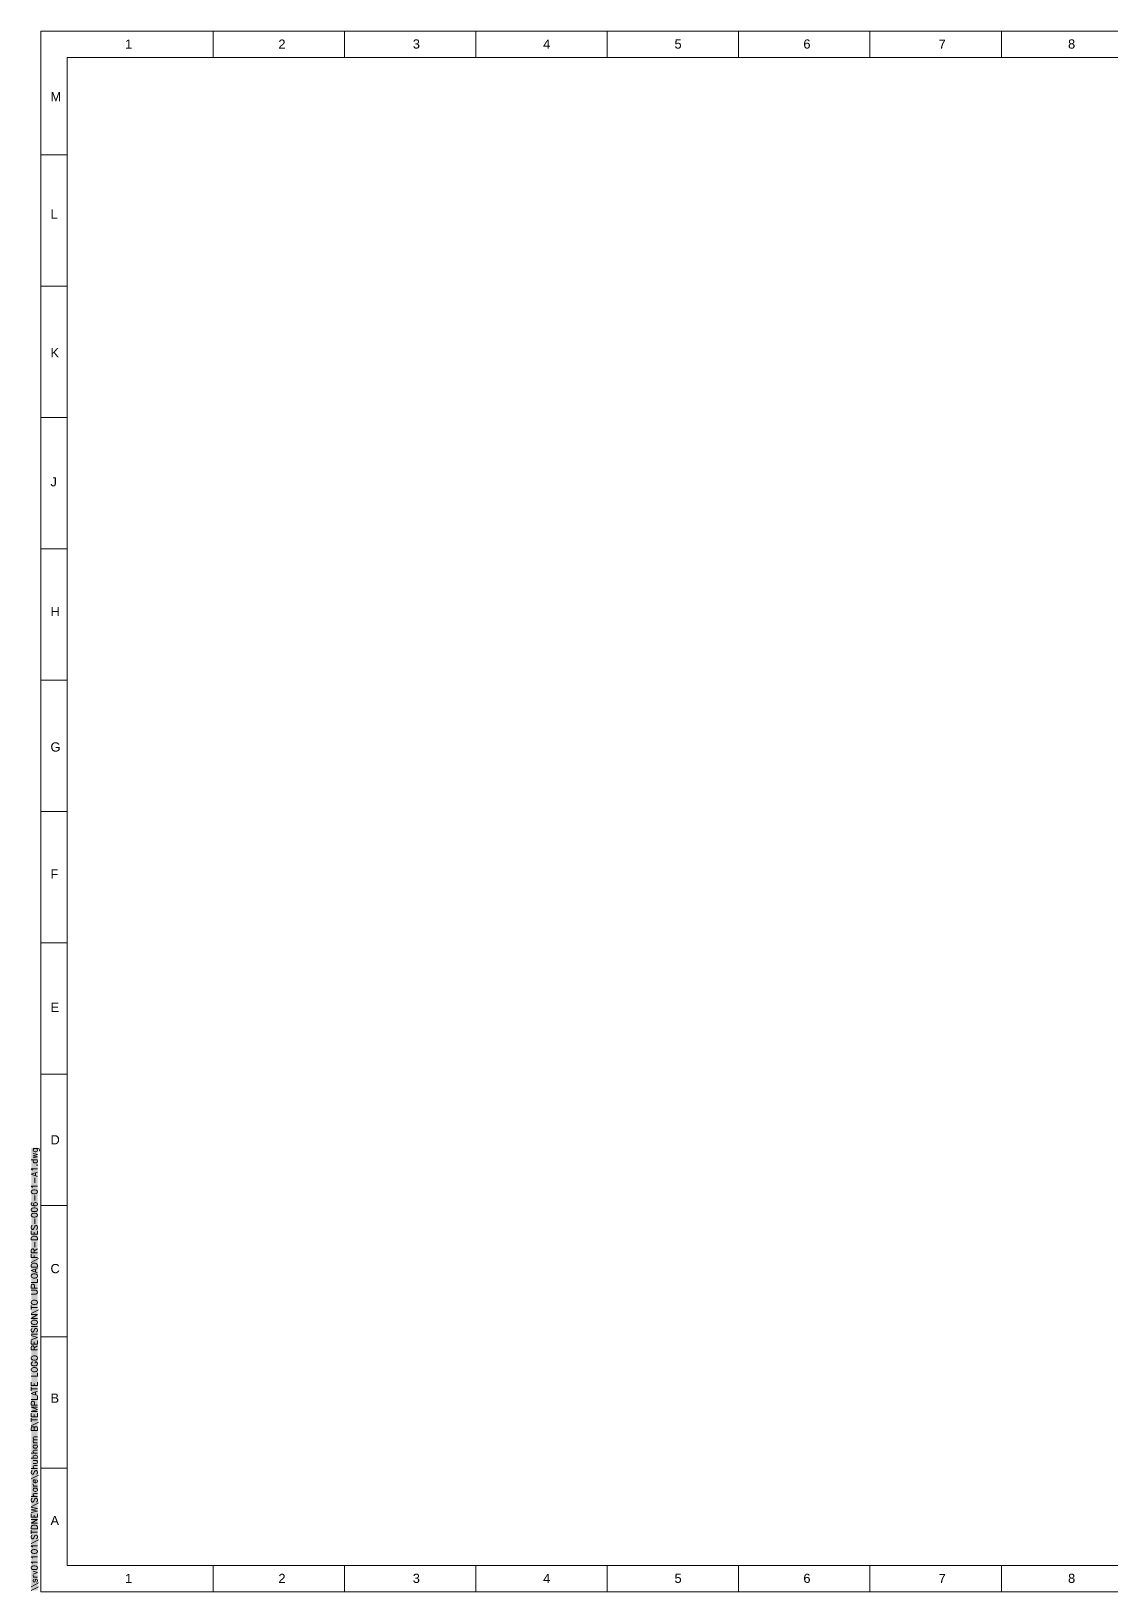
# Model space of a CAD drawing. Extents: x -736 to 99, y 644 to 1238.
# Drawn here: x -736 to -325, y 644 to 1238 of the extents above; entities that cross this region are included whole.
import ezdxf

# ---------------------------------------------------------------- set-up
doc = ezdxf.new("R2010")
doc.units = 0
doc.header["$LTSCALE"] = 10
doc.header["$MEASUREMENT"] = 0
for name, color, linetype in [('P5', 2, 'CONTINUOUS'), ('P7', 1, 'CONTINUOUS'), ('TXT', 4, 'CONTINUOUS')]:
    doc.layers.add(name, color=color, linetype=linetype)
doc.styles.get("Standard").update_dxf_attribs({"font": 'ROMANS.SHX'})

# ---------------------------------------------------------------- blocks, each defined once
blk = doc.blocks.new('A1')
at = {"layer": 'P5', "lineweight": 0, "ltscale": 8}
for p, q in [((134.5, 617), (134.5, 607)), ((184.5, 617), (184.5, 607)), ((234.5, 617), (234.5, 607)), ((284.5, 617), (284.5, 607)), ((334.5, 617), (334.5, 607)), ((384.5, 617), (384.5, 607)), ((434.5, 617), (434.5, 607)), ((890, 607), (79, 607)), ((79, 607), (79, 33)), ((69, 570), (79, 570)), ((69, 520), (79, 520)), ((69, 470), (79, 470)), ((69, 420), (79, 420)), ((69, 370), (79, 370)), ((69, 320), (79, 320)), ((69, 270), (79, 270)), ((69, 220), (79, 220)), ((69, 170), (79, 170)), ((69, 120), (79, 120)), ((69, 70), (79, 70)), ((79, 33), (890, 33)), ((134.5, 33), (134.5, 23)), ((184.5, 33), (184.5, 23)), ((234.5, 33), (234.5, 23)), ((284.5, 33), (284.5, 23)), ((334.5, 33), (334.5, 23)), ((384.5, 33), (384.5, 23)), ((434.5, 33), (434.5, 23))]:
    blk.add_line(p, q, dxfattribs=at)
at = {"layer": 'P7', "lineweight": 0, "ltscale": 8}
for p, q in [((900, 617), (69, 617)), ((69, 617), (69, 23)), ((69, 23), (900, 23))]:
    blk.add_line(p, q, dxfattribs=at)
at = {"layer": 'P5', "lineweight": 0, "ltscale": 8, "char_height": 3.5, "attachment_point": 7}
for s, insert, width in [('{\\fArial|b0||i0||c0|p34;\\C7;\\H3.5;\\W1.;1}', (100.99, 610.33), 2.7391), ('{\\fArial|b0||i0||c0|p34;\\C7;\\H3.5;\\W1.;2}', (159.35, 610.33), 2.7391), ('{\\fArial|b0||i0||c0|p34;\\C7;\\H3.5;\\W1.;3}', (210.51, 610.33), 2.7391), ('{\\fArial|b0||i0||c0|p34;\\C7;\\H3.5;\\W1.;4}', (260.12, 610.33), 2.7391), ('{\\fArial|b0||i0||c0|p34;\\C7;\\H3.5;\\W1.;5}', (310.12, 610.33), 2.7391), ('{\\fArial|b0||i0||c0|p34;\\C7;\\H3.5;\\W1.;6}', (359.16, 610.33), 2.7391), ('{\\fArial|b0||i0||c0|p34;\\C7;\\H3.5;\\W1.;7}', (410.64, 610.33), 2.7391), ('{\\fArial|b0||i0||c0|p34;\\C7;\\H3.5;\\W1.;8}', (459.89, 610.33), 2.7391), ('{\\fArial|b0||i0||c0|p34;\\C7;\\H3.5;\\W1.;M}', (72.63, 590.36), 4.0326), ('{\\fArial|b0||i0||c0|p34;\\C7;\\H3.5;\\W1.;L}', (72.63, 545.66), 2.7391), ('{\\fArial|b0||i0||c0|p34;\\C7;\\H3.5;\\W1.;K}', (72.63, 492.86), 3.2717), ('{\\fArial|b0||i0||c0|p34;\\C7;\\H3.5;\\W1.;J}', (72.63, 443.7), 2.7391), ('{\\fArial|b0||i0||c0|p34;\\C7;\\H3.5;\\W1.;H}', (72.63, 394.35), 3.5), ('{\\fArial|b0||i0||c0|p34;\\C7;\\H3.5;\\W1.;G}', (72.63, 342.76), 3.8044), ('{\\fArial|b0||i0||c0|p34;\\C7;\\H3.5;\\W1.;F}', (72.63, 294.44), 2.9674), ('{\\fArial|b0||i0||c0|p34;\\C7;\\H3.5;\\W1.;E}', (72.63, 243.7), 3.2717), ('{\\fArial|b0||i0||c0|p34;\\C7;\\H3.5;\\W1.;D}', (72.63, 193.3), 3.5), ('{\\fArial|b0||i0||c0|p34;\\C7;\\H3.5;\\W1.;C}', (72.63, 144.22), 3.5), ('{\\fArial|b0||i0||c0|p34;\\C7;\\H3.5;\\W1.;B}', (72.63, 94.97), 3.2717), ('{\\fArial|b0||i0||c0|p34;\\C7;\\H3.5;\\W1.;A}', (72.63, 48.36), 3.2717), ('{\\fArial|b0||i0||c0|p34;\\C7;\\H3.5;\\W1.;1}', (100.99, 26.33), 2.7391), ('{\\fArial|b0||i0||c0|p34;\\C7;\\H3.5;\\W1.;2}', (159.35, 26.33), 2.7391), ('{\\fArial|b0||i0||c0|p34;\\C7;\\H3.5;\\W1.;3}', (210.51, 26.33), 2.7391), ('{\\fArial|b0||i0||c0|p34;\\C7;\\H3.5;\\W1.;4}', (260.12, 26.33), 2.7391), ('{\\fArial|b0||i0||c0|p34;\\C7;\\H3.5;\\W1.;5}', (310.12, 26.33), 2.7391), ('{\\fArial|b0||i0||c0|p34;\\C7;\\H3.5;\\W1.;6}', (359.16, 26.33), 2.7391), ('{\\fArial|b0||i0||c0|p34;\\C7;\\H3.5;\\W1.;7}', (410.64, 26.33), 2.7391), ('{\\fArial|b0||i0||c0|p34;\\C7;\\H3.5;\\W1.;8}', (459.89, 26.33), 2.7391)]:
    blk.add_mtext(s, dxfattribs=dict(at, insert=insert, width=width))
at = {"layer": 'TXT', "insert": (68.5, 23.5), "char_height": 2.4, "attachment_point": 7, "rotation": 90, "bg_fill": 1, "box_fill_scale": 1, "bg_fill_color": 7, "bg_fill_transparency": 0}
blk.add_mtext('\\\\\\\\srv01101\\\\STDNEW\\\\Share\\\\Shubham B\\\\TEMPLATE LOGO REVISION\\\\TO UPLOAD\\\\FR-DES-006-01-A1.dwg', dxfattribs=at)

msp = doc.modelspace()

# ---------------------------------------------------------------- block references
at = {"layer": 'TXT', "linetype": 'Continuous'}
msp.add_blockref('A1', (-801.22, 621.43), dxfattribs=at)

doc.saveas('drawing.dxf')
